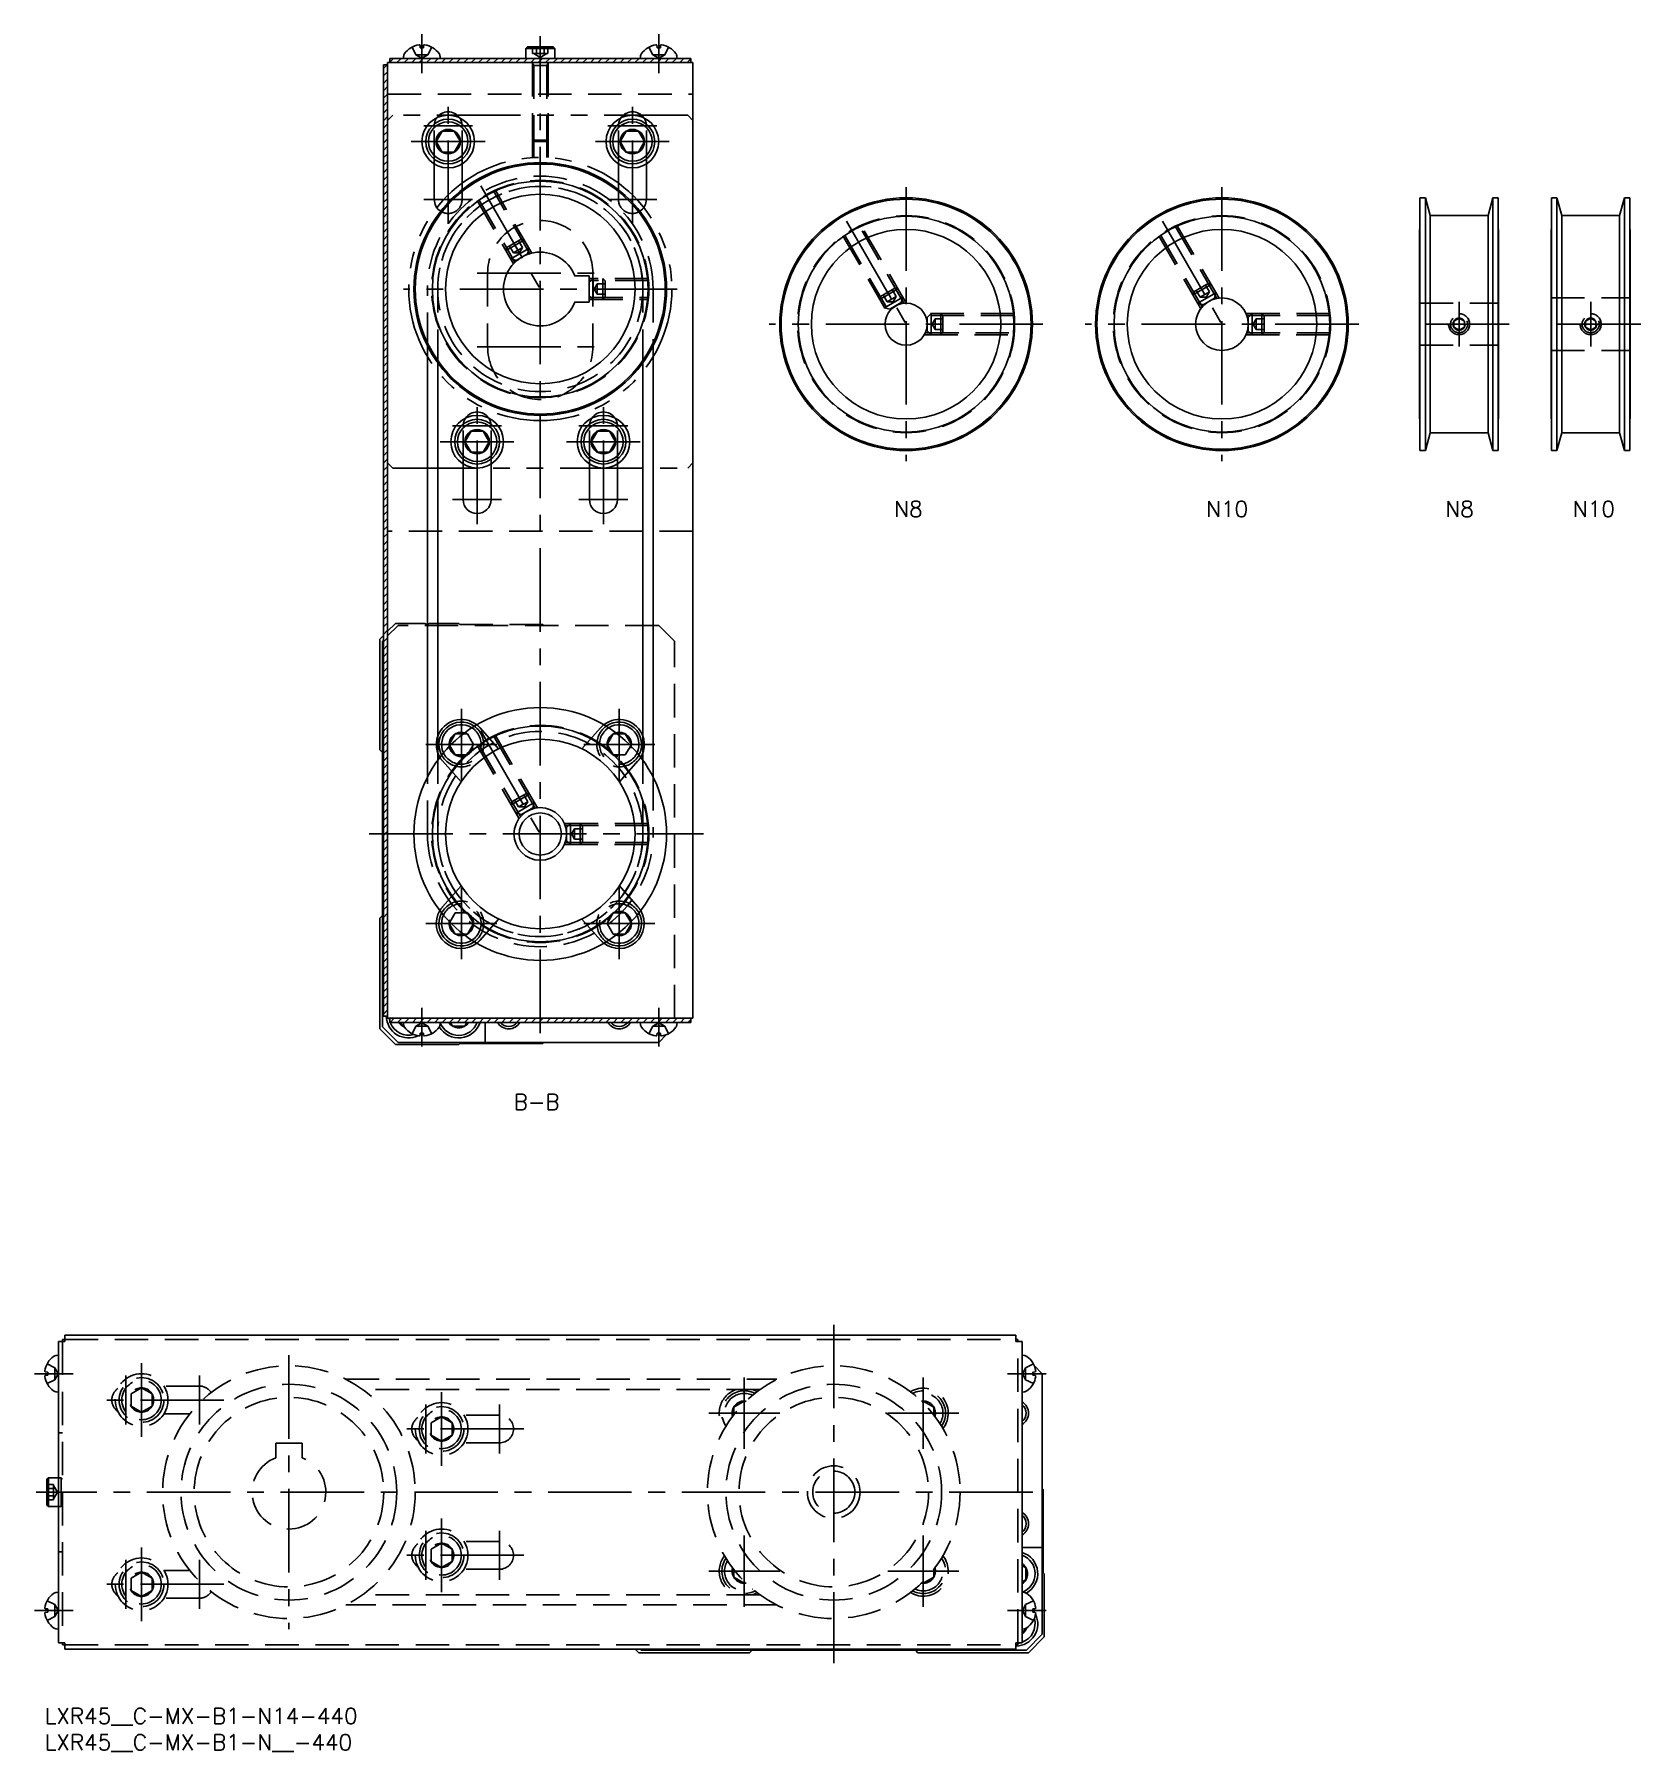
# Model space of a CAD drawing. Extents: x -2 to 836, y -8 to 354.
# Drawn here: x -2 to 303.2, y -8.3 to 317.9 of the extents above; entities that cross this region are included whole.
import ezdxf

# ---------------------------------------------------------------- set-up
doc = ezdxf.new("R2010")
doc.units = 0
doc.header["$LTSCALE"] = 0.5
for name, pattern in [('CENTER', [50.8, 31.75, -6.35, 6.35, -6.35]), ('DASHED', [19.05, 12.7, -6.35]), ('PHANTOM', [63.5, 31.75, -6.35, 6.35, -6.35, 6.35, -6.35])]:
    doc.linetypes.add(name, pattern=pattern)
for name, color, linetype in [('MSM_CENTER', 1, 'CENTER'), ('MSM_CONTINUOUS', 7, 'CONTINUOUS'), ('MSM_DASHED', 4, 'DASHED'), ('MSM_IMAGINARY', 6, 'PHANTOM'), ('MSM_NARROW', 5, 'CONTINUOUS'), ('MSM_PART_NUMBER', 7, 'CONTINUOUS')]:
    doc.layers.add(name, color=color, linetype=linetype)
doc.styles.get("Standard").update_dxf_attribs({"font": 'txt.shx', "height": 3, "bigfont": 'bigfont.shx'})

# ---------------------------------------------------------------- blocks, each defined once
blk = doc.blocks.new('*U2')
at = {"layer": 'MSM_PART_NUMBER'}
blk.add_text('N8', height=3, dxfattribs=at).set_placement((266.06, 226.23))
blk = doc.blocks.new('*U3')
at = {"layer": 'MSM_PART_NUMBER'}
blk.add_text('N10', height=3, dxfattribs=at).set_placement((290.29, 226.23))
blk = doc.blocks.new('*U4')
at = {"layer": 'MSM_PART_NUMBER'}
blk.add_text('N8', height=3, dxfattribs=at).set_placement((161.35, 226.23))
blk = doc.blocks.new('*U5')
at = {"layer": 'MSM_PART_NUMBER'}
blk.add_text('N10', height=3, dxfattribs=at).set_placement((220.62, 226.23))

msp = doc.modelspace()

# ---------------------------------------------------------------- linework, layer by layer
at = {"layer": 'MSM_CENTER'}
for p, q in [((71.62, 310.5), (71.62, 317.87)), ((94.12, 128.2), (94.12, 317.5)), ((116.62, 310.5), (116.62, 317.87)), ((76.62, 281.85), (76.62, 305.15)), ((111.62, 281.85), (111.62, 305.15)), ((81.27, 300.5), (71.97, 300.5)), ((106.97, 300.5), (116.27, 300.5)), ((69.62, 297.5), (83.62, 297.5)), ((104.62, 297.5), (118.62, 297.5)), ((82.8, 289.09), (95.12, 267.77)), ((163.62, 288.82), (163.62, 236.82)), ((223.62, 288.82), (223.62, 236.82)), ((81.27, 286.5), (71.97, 286.5)), ((106.97, 286.5), (116.27, 286.5)), ((152.3, 282.41), (164.62, 261.08)), ((212.3, 282.41), (224.62, 261.08)), ((82.12, 272.5), (106.12, 272.5)), ((120.12, 269.5), (68.12, 269.5)), ((268.67, 267.07), (268.67, 258.57)), ((293.67, 267.07), (293.67, 258.57)), ((189.62, 262.82), (137.62, 262.82)), ((249.62, 262.82), (197.62, 262.82)), ((278.17, 262.82), (259.17, 262.82)), ((303.17, 262.82), (284.17, 262.82)), ((82.12, 258.5), (106.12, 258.5)), ((82.12, 224.85), (82.12, 248.15)), ((106.12, 224.85), (106.12, 248.15)), ((77.47, 243.5), (86.77, 243.5)), ((101.47, 243.5), (110.77, 243.5)), ((75.12, 240.5), (89.12, 240.5)), ((99.12, 240.5), (113.12, 240.5)), ((77.47, 229.5), (86.77, 229.5)), ((101.47, 229.5), (110.77, 229.5)), ((79.12, 176.25), (79.12, 189.75)), ((109.12, 176.25), (109.12, 189.75)), ((85.87, 183), (72.37, 183)), ((82.8, 185.59), (95.12, 164.27)), ((115.87, 183), (102.37, 183)), ((61.62, 166), (125.12, 166)), ((79.12, 142.25), (79.12, 155.75)), ((109.12, 142.25), (109.12, 155.75)), ((85.87, 149), (72.37, 149)), ((115.87, 149), (102.37, 149)), ((71.62, 133), (71.62, 125.63)), ((116.62, 133), (116.62, 125.63)), ((149.87, 72.8), (149.87, 8.5)), ((18.37, 51.5), (18.37, 65.5)), ((46.37, 67), (46.37, 15)), ((5.37, 63.5), (-2, 63.5)), ((15.37, 53.85), (15.37, 63.15)), ((29.37, 53.85), (29.37, 63.15)), ((132.87, 62.75), (132.87, 49.25)), ((166.87, 62.75), (166.87, 49.25)), ((182.87, 63.5), (190.23, 63.5)), ((75.37, 46), (75.37, 60)), ((34.02, 58.5), (10.72, 58.5)), ((72.37, 48.35), (72.37, 57.65)), ((86.37, 48.35), (86.37, 57.65)), ((139.62, 56), (126.12, 56)), ((173.62, 56), (160.12, 56)), ((91.02, 53), (67.72, 53)), ((187.67, 41), (-1.63, 41)), ((75.37, 22), (75.37, 36)), ((72.37, 24.35), (72.37, 33.65)), ((86.37, 24.35), (86.37, 33.65)), ((132.87, 32.75), (132.87, 19.25)), ((166.87, 32.75), (166.87, 19.25)), ((18.37, 16.5), (18.37, 30.5)), ((15.37, 28.15), (15.37, 18.85)), ((29.37, 28.15), (29.37, 18.85)), ((91.02, 29), (67.72, 29)), ((34.02, 23.5), (10.72, 23.5)), ((139.62, 26), (126.12, 26)), ((173.62, 26), (160.12, 26)), ((5.37, 18.5), (-2, 18.5)), ((182.87, 18.5), (190.23, 18.5))]:
    msp.add_line(p, q, dxfattribs=at)
at = {"layer": 'MSM_CONTINUOUS'}
for p, q in [((122.72, 313.3), (65.52, 313.3)), ((65.52, 313.3), (65.52, 312.5)), ((68.15, 313.66), (68.12, 313.3)), ((71.29, 315.79), (71.31, 315.3)), ((71.93, 315.3), (71.31, 315.3)), ((71.95, 315.79), (71.93, 315.3)), ((75.08, 313.66), (75.12, 313.3)), ((91.37, 315.2), (91.67, 315.5)), ((91.37, 315.2), (91.37, 313.3)), ((96.87, 315.2), (91.37, 315.2)), ((96.57, 315.5), (91.67, 315.5)), ((96.57, 315.5), (96.87, 315.2)), ((96.87, 315.2), (96.87, 313.3)), ((113.15, 313.66), (113.12, 313.3)), ((116.29, 315.79), (116.31, 315.3)), ((116.93, 315.3), (116.31, 315.3)), ((116.95, 315.79), (116.93, 315.3)), ((120.08, 313.66), (120.12, 313.3)), ((122.72, 313.3), (122.72, 312.5)), ((64.32, 312.1), (64.32, 131.4)), ((64.32, 312.1), (65.12, 312.1)), ((65.12, 131), (65.12, 312.5)), ((123.12, 312.5), (65.12, 312.5)), ((123.12, 131), (123.12, 312.5)), ((75.46, 299.5), (74.31, 297.5)), ((74.31, 297.5), (75.46, 295.5)), ((77.77, 299.5), (75.46, 299.5)), ((78.93, 297.5), (77.77, 299.5)), ((77.77, 295.5), (78.93, 297.5)), ((110.46, 299.5), (109.31, 297.5)), ((109.31, 297.5), (110.46, 295.5)), ((112.77, 299.5), (110.46, 299.5)), ((113.93, 297.5), (112.77, 299.5)), ((112.77, 295.5), (113.93, 297.5)), ((75.46, 295.5), (77.77, 295.5)), ((110.46, 295.5), (112.77, 295.5)), ((73.97, 286.5), (73.97, 293.26)), ((79.27, 288.35), (79.27, 293.26)), ((108.97, 288.35), (108.97, 293.26)), ((114.27, 286.5), (114.27, 293.26)), ((261.23, 286.82), (261.23, 238.82)), ((262.26, 286.82), (261.23, 286.82)), ((262.26, 286.82), (262.26, 238.82)), ((263.17, 283.44), (262.26, 286.82)), ((275.07, 286.82), (274.17, 283.44)), ((275.07, 286.82), (275.07, 238.82)), ((276.11, 286.82), (275.07, 286.82)), ((276.11, 286.82), (276.11, 238.82)), ((286.23, 286.82), (286.23, 238.82)), ((287.26, 286.82), (286.23, 286.82)), ((287.26, 286.82), (287.26, 238.82)), ((288.17, 283.44), (287.26, 286.82)), ((300.07, 286.82), (299.17, 283.44)), ((300.07, 286.82), (300.07, 238.82)), ((301.11, 286.82), (300.07, 286.82)), ((301.11, 286.82), (301.11, 238.82)), ((261.17, 280.82), (261.17, 244.82)), ((261.23, 280.82), (261.17, 280.82)), ((263.17, 283.44), (263.17, 242.19)), ((274.17, 283.44), (263.17, 283.44)), ((274.17, 283.44), (274.17, 242.19)), ((276.17, 280.82), (276.11, 280.82)), ((276.17, 280.82), (276.17, 244.82)), ((286.17, 280.82), (286.17, 244.82)), ((286.23, 280.82), (286.17, 280.82)), ((288.17, 283.44), (288.17, 242.19)), ((299.17, 283.44), (288.17, 283.44)), ((299.17, 283.44), (299.17, 242.19)), ((301.17, 280.82), (301.11, 280.82)), ((301.17, 280.82), (301.17, 244.82)), ((100.65, 272), (103.42, 272)), ((103.42, 272), (103.42, 267)), ((103.42, 267), (100.65, 267)), ((72.69, 176.81), (72.69, 258.69)), ((115.54, 258.69), (115.54, 176.81)), ((74.63, 180.01), (74.63, 255.49)), ((113.6, 180.01), (113.6, 255.49)), ((261.17, 244.82), (261.23, 244.82)), ((276.11, 244.82), (276.17, 244.82)), ((286.17, 244.82), (286.23, 244.82)), ((301.11, 244.82), (301.17, 244.82)), ((80.96, 242.5), (79.81, 240.5)), ((83.27, 242.5), (80.96, 242.5)), ((84.43, 240.5), (83.27, 242.5)), ((104.96, 242.5), (103.81, 240.5)), ((107.27, 242.5), (104.96, 242.5)), ((108.43, 240.5), (107.27, 242.5)), ((262.26, 238.82), (263.17, 242.19)), ((263.17, 242.19), (274.17, 242.19)), ((274.17, 242.19), (275.07, 238.82)), ((287.26, 238.82), (288.17, 242.19)), ((288.17, 242.19), (299.17, 242.19)), ((299.17, 242.19), (300.07, 238.82)), ((79.81, 240.5), (80.96, 238.5)), ((80.96, 238.5), (83.27, 238.5)), ((83.27, 238.5), (84.43, 240.5)), ((103.81, 240.5), (104.96, 238.5)), ((104.96, 238.5), (107.27, 238.5)), ((107.27, 238.5), (108.43, 240.5)), ((261.23, 238.82), (262.26, 238.82)), ((275.07, 238.82), (276.11, 238.82)), ((286.23, 238.82), (287.26, 238.82)), ((300.07, 238.82), (301.11, 238.82)), ((79.47, 229.5), (79.47, 236.26)), ((84.77, 229.5), (84.77, 236.26)), ((103.47, 229.5), (103.47, 236.26)), ((108.77, 229.5), (108.77, 236.26)), ((63.62, 203), (64.32, 203.7)), ((63.62, 203), (63.62, 182)), ((64.32, 202.8), (64.12, 202.6)), ((64.12, 129.4), (64.12, 202.6)), ((64.12, 195.5), (64.32, 195.5)), ((77.96, 185), (76.81, 183)), ((76.81, 183), (76.94, 182.76)), ((79.45, 185), (77.96, 185)), ((110.27, 185), (108.78, 185)), ((111.43, 183), (110.27, 185)), ((111.29, 182.76), (111.43, 183)), ((63.62, 182), (64.12, 181.5)), ((63.62, 150), (64.12, 150.5)), ((63.62, 129), (63.62, 150)), ((76.94, 149.24), (76.81, 149)), ((76.81, 149), (77.96, 147)), ((77.96, 147), (79.45, 147)), ((108.78, 147), (110.27, 147)), ((110.27, 147), (111.43, 149)), ((111.43, 149), (111.29, 149.24)), ((64.12, 136.5), (64.32, 136.5)), ((65.12, 131.4), (64.32, 131.4)), ((65.12, 131), (123.12, 131)), ((65.52, 131), (65.52, 130.2)), ((122.72, 131), (122.72, 130.2)), ((63.62, 129), (66.62, 126)), ((64.12, 129.4), (67.12, 126.4)), ((65.52, 130.2), (122.72, 130.2)), ((67.56, 130.2), (67.96, 129.5)), ((67.96, 129.5), (68.23, 129.5)), ((68.15, 129.84), (68.12, 130.2)), ((71.29, 127.71), (71.31, 128.2)), ((71.93, 128.2), (71.31, 128.2)), ((71.95, 127.71), (71.93, 128.2)), ((75.08, 129.84), (75.12, 130.2)), ((77.06, 130.2), (77.46, 129.5)), ((77.46, 129.5), (79.77, 129.5)), ((79.77, 129.5), (80.17, 130.2)), ((83.62, 130.2), (83.62, 126.4)), ((113.15, 129.84), (113.12, 130.2)), ((116.29, 127.71), (116.31, 128.2)), ((116.93, 128.2), (116.31, 128.2)), ((118.1, 127.89), (116.62, 126.4)), ((116.95, 127.71), (116.93, 128.2)), ((120.08, 129.84), (120.12, 130.2)), ((78.62, 126), (66.62, 126)), ((116.62, 126.4), (67.12, 126.4)), ((78.82, 126.2), (78.62, 126)), ((94.62, 126.2), (78.82, 126.2)), ((94.62, 126.2), (94.82, 126.4)), ((2.57, 69.6), (2.57, 12.4)), ((2.57, 69.6), (3.77, 69.6)), ((3.37, 70), (3.37, 69.6)), ((3.77, 70), (3.37, 70)), ((3.77, 70.8), (184.47, 70.8)), ((3.77, 70.8), (3.77, 69.6)), ((184.47, 69.6), (184.47, 70.8)), ((184.87, 70), (184.47, 70)), ((184.47, 69.6), (185.67, 69.6)), ((184.87, 69.6), (184.87, 70)), ((185.67, 12.4), (185.67, 69.6)), ((2.2, 66.97), (2.57, 67)), ((186.03, 66.97), (185.67, 67)), ((0.07, 63.83), (0.56, 63.81)), ((0.07, 63.17), (0.56, 63.19)), ((0.56, 63.81), (0.56, 63.19)), ((188.16, 63.83), (187.67, 63.81)), ((187.67, 63.81), (187.67, 63.19)), ((188.16, 63.17), (187.67, 63.19)), ((187.98, 64.99), (189.47, 63.5)), ((189.47, 63.5), (189.47, 14)), ((2.2, 60.03), (2.57, 60)), ((186.03, 60.03), (185.67, 60)), ((0.37, 43.45), (0.67, 43.75)), ((0.37, 43.45), (0.37, 38.55)), ((0.67, 43.75), (0.67, 38.25)), ((0.67, 43.75), (2.57, 43.75)), ((189.67, 41.5), (189.47, 41.7)), ((189.67, 41.5), (189.67, 25.7)), ((0.67, 38.25), (0.37, 38.55)), ((0.67, 38.25), (2.57, 38.25)), ((185.67, 30.5), (189.47, 30.5)), ((186.37, 26.65), (185.67, 27.06)), ((186.37, 24.35), (186.37, 26.65)), ((185.67, 23.94), (186.37, 24.35)), ((189.67, 25.7), (189.87, 25.5)), ((189.87, 25.5), (189.87, 13.5)), ((2.2, 21.97), (2.57, 22)), ((186.03, 21.97), (185.67, 22)), ((0.07, 18.83), (0.56, 18.81)), ((0.07, 18.17), (0.56, 18.19)), ((0.56, 18.81), (0.56, 18.19)), ((188.16, 18.83), (187.67, 18.81)), ((187.67, 18.81), (187.67, 18.19)), ((188.16, 18.17), (187.67, 18.19)), ((2.2, 15.03), (2.57, 15)), ((186.03, 15.03), (185.67, 15)), ((185.67, 14.44), (186.37, 14.85)), ((186.37, 14.85), (186.37, 15.12)), ((186.47, 11), (189.47, 14)), ((186.87, 10.5), (189.87, 13.5)), ((2.57, 12.4), (3.77, 12.4)), ((3.37, 12.4), (3.37, 12)), ((3.77, 12), (3.37, 12)), ((3.77, 11.2), (3.77, 12.4)), ((3.77, 11.2), (184.47, 11.2)), ((112.87, 10.5), (112.17, 11.2)), ((112.87, 10.5), (133.87, 10.5)), ((113.07, 11.2), (113.27, 11)), ((186.47, 11), (113.27, 11)), ((120.37, 11), (120.37, 11.2)), ((133.87, 10.5), (134.37, 11)), ((165.87, 10.5), (165.37, 11)), ((186.87, 10.5), (165.87, 10.5)), ((179.37, 11), (179.37, 11.2)), ((184.47, 12.4), (185.67, 12.4)), ((184.47, 12.4), (184.47, 11.2)), ((184.87, 12), (184.47, 12)), ((184.87, 12), (184.87, 12.4))]:
    msp.add_line(p, q, dxfattribs=at)
for centre, radius in [((76.62, 297.5), 5), ((76.62, 297.5), 4.25), ((76.62, 297.5), 3.75), ((111.62, 297.5), 5), ((111.62, 297.5), 4.25), ((111.62, 297.5), 3.75), ((76.62, 297.5), 2.31), ((111.62, 297.5), 2.31), ((94.12, 269.5), 24), ((94.12, 269.5), 23.74), ((94.12, 269.5), 20.49), ((94.12, 269.5), 18), ((163.62, 262.82), 24), ((163.62, 262.82), 23.74), ((223.62, 262.82), 24), ((223.62, 262.82), 23.74), ((163.62, 262.82), 20.49), ((163.62, 262.82), 18), ((223.62, 262.82), 20.49), ((223.62, 262.82), 18), ((223.62, 262.82), 5), ((163.62, 262.82), 4), ((82.12, 240.5), 5), ((82.12, 240.5), 4.25), ((106.12, 240.5), 5), ((106.12, 240.5), 4.25), ((82.12, 240.5), 3.75), ((82.12, 240.5), 2.31), ((106.12, 240.5), 3.75), ((106.12, 240.5), 2.31), ((94.12, 166), 24), ((94.12, 166), 20.49), ((94.12, 166), 18), ((94.12, 166), 5), ((94.12, 166), 4)]:
    msp.add_circle(centre, radius, dxfattribs=at)
for centre, radius, start, end in [((69.24, 313.57), 1.1, 144.8906, 175), ((71.62, 311.9), 4, 97.4656, 144.8906), ((71.09, 315.56), 0.305, 49.0368, 87.9309), ((72.15, 315.56), 0.305, 92.0691, 130.9632), ((71.62, 311.9), 4, 35.1094, 82.5344), ((73.99, 313.57), 1.1, 5, 35.1094), ((114.24, 313.57), 1.1, 144.8906, 175), ((116.62, 311.9), 4, 97.4656, 144.8906), ((116.09, 315.56), 0.305, 49.0368, 87.9309), ((117.15, 315.56), 0.305, 92.0691, 130.9632), ((116.62, 311.9), 4, 35.1094, 82.5344), ((118.99, 313.57), 1.1, 5, 35.1094), ((76.62, 300.5), 2.65, 34.3761, 145.6239), ((111.62, 300.5), 2.65, 34.3761, 145.6239), ((76.62, 286.5), 2.65, 180, 237.5532), ((111.62, 286.5), 2.65, 302.4468, 0), ((94.12, 269.5), 7, 20.9248, 339.0752), ((82.12, 243.5), 2.65, 34.3761, 145.6239), ((106.12, 243.5), 2.65, 34.3761, 145.6239), ((82.12, 229.5), 2.65, 180, 0), ((106.12, 229.5), 2.65, 180, 0), ((79.12, 183), 4.75, 51.9744, 160.7711), ((79.12, 183), 4.25, 54.603, 208.2443), ((79.12, 183), 3.75, 57.7988, 205.0486), ((109.12, 183), 4.75, 19.2289, 128.0256), ((109.12, 183), 4.25, 331.7557, 125.397), ((109.12, 183), 3.75, 334.9514, 122.2012), ((79.12, 183), 2.31, 74.1855, 188.6618), ((109.12, 183), 2.31, 351.3382, 105.8145), ((79.12, 183), 4.75, 199.2289, 210.8729), ((109.12, 183), 4.75, 329.1271, 340.7711), ((79.12, 149), 4.75, 149.1271, 308.0256), ((79.12, 149), 4.25, 151.7557, 305.397), ((79.12, 149), 3.75, 154.9514, 302.2012), ((109.12, 149), 4.75, 231.9744, 30.8729), ((109.12, 149), 4.25, 234.603, 28.2443), ((109.12, 149), 3.75, 237.7988, 25.0486), ((79.12, 149), 2.31, 171.3382, 285.8145), ((109.12, 149), 2.31, 254.1855, 8.6618), ((69.12, 131.5), 4.25, 181.3483, 295.3281), ((69.12, 131.5), 3.75, 187.6623, 196.2602), ((69.12, 131.5), 3.75, 200.2836, 285.6082), ((69.12, 131.5), 2.31, 214.2577, 249.8959), ((69.24, 129.93), 1.1, 185, 215.1094), ((71.62, 131.6), 4, 215.1094, 262.5344), ((71.09, 127.94), 0.305, 272.0691, 310.9632), ((69.12, 131.5), 4.25, 300.7808, 308.967), ((72.15, 127.94), 0.305, 229.0368, 267.9309), ((71.62, 131.6), 4, 277.4656, 324.8906), ((73.99, 129.93), 1.1, 324.8906, 355), ((78.62, 131.5), 4.25, 210.0196, 342.1887), ((78.62, 131.5), 3.75, 200.8987, 339.7164), ((78.62, 131.5), 2.31, 214.2577, 325.7423), ((88.12, 131.5), 2.07, 218.9713, 321.0287), ((109.12, 131.5), 2.07, 218.9713, 321.0287), ((114.24, 129.93), 1.1, 185, 215.1094), ((116.62, 131.6), 4, 215.1094, 262.5344), ((116.09, 127.94), 0.305, 272.0691, 310.9632), ((117.15, 127.94), 0.305, 229.0368, 267.9309), ((116.62, 131.6), 4, 277.4656, 324.8906), ((118.99, 129.93), 1.1, 324.8906, 355), ((3.97, 63.5), 4, 125.1094, 172.5344), ((2.3, 65.87), 1.1, 95, 125.1094), ((185.93, 65.87), 1.1, 54.8906, 85), ((184.27, 63.5), 4, 7.4656, 54.8906), ((0.3, 64.03), 0.305, 182.0691, 220.9632), ((0.3, 62.97), 0.305, 139.0368, 177.9309), ((3.97, 63.5), 4, 187.4656, 234.8906), ((184.27, 63.5), 4, 305.1094, 352.5344), ((187.93, 64.03), 0.305, 319.0368, 357.9309), ((187.93, 62.97), 0.305, 2.0691, 40.9632), ((2.3, 61.13), 1.1, 234.8906, 265), ((185.93, 61.13), 1.1, 275, 305.1094), ((184.37, 56), 2.07, 308.9713, 51.0287), ((184.37, 35), 2.07, 308.9713, 51.0287), ((184.37, 25.5), 4.25, 300.0196, 72.1887), ((184.37, 25.5), 3.75, 290.8987, 69.7164), ((184.37, 25.5), 2.31, 304.2577, 55.7423), ((3.97, 18.5), 4, 125.1094, 172.5344), ((2.3, 20.87), 1.1, 95, 125.1094), ((185.93, 20.87), 1.1, 54.8906, 85), ((184.27, 18.5), 4, 7.4656, 54.8906), ((0.3, 19.03), 0.305, 182.0691, 220.9632), ((0.3, 17.97), 0.305, 139.0368, 177.9309), ((3.97, 18.5), 4, 187.4656, 234.8906), ((184.37, 16), 4.25, 271.3483, 25.3281), ((184.37, 16), 3.75, 290.2836, 15.6082), ((184.27, 18.5), 4, 305.1094, 352.5344), ((184.37, 16), 4.25, 30.7808, 38.967), ((187.93, 19.03), 0.305, 319.0368, 357.9309), ((187.93, 17.97), 0.305, 2.0691, 40.9632), ((2.3, 16.13), 1.1, 234.8906, 265), ((184.37, 16), 2.31, 304.2577, 339.8959), ((185.93, 16.13), 1.1, 275, 305.1094), ((184.37, 16), 3.75, 277.6623, 286.2602)]:
    msp.add_arc(centre, radius, start, end, dxfattribs=at)
at = {"layer": 'MSM_DASHED'}
for p, q in [((69.75, 315.44), (70.47, 313.97)), ((71.62, 313.36), (70.47, 313.97)), ((72.76, 313.97), (70.47, 313.97)), ((71.62, 313.36), (72.76, 313.97)), ((73.49, 315.44), (72.76, 313.97)), ((92.67, 315.5), (92.67, 314.2)), ((95.56, 314.2), (92.67, 314.2)), ((94.12, 313.48), (92.87, 314.2)), ((93.39, 315.5), (93.39, 314.2)), ((95.37, 314.2), (94.12, 313.48)), ((94.84, 315.5), (94.84, 314.2)), ((95.56, 315.5), (95.56, 314.2)), ((114.75, 315.44), (115.47, 313.97)), ((116.62, 313.36), (115.47, 313.97)), ((117.76, 313.97), (115.47, 313.97)), ((116.62, 313.36), (117.76, 313.97)), ((118.49, 315.44), (117.76, 313.97)), ((92.6, 312.45), (92.89, 311.96)), ((92.62, 312.4), (92.62, 297.77)), ((95.62, 311.96), (92.62, 311.96)), ((92.89, 311.96), (92.89, 297.5)), ((95.63, 312.45), (95.35, 311.96)), ((95.35, 311.96), (95.35, 297.5)), ((95.62, 312.4), (95.62, 297.77)), ((65.12, 306.5), (123.12, 306.5)), ((73.97, 293.26), (73.97, 300.5)), ((79.27, 293.26), (79.27, 300.5)), ((108.97, 293.26), (108.97, 300.5)), ((114.27, 293.26), (114.27, 300.5)), ((92.89, 297.5), (92.62, 297.77)), ((92.62, 297.77), (95.62, 297.77)), ((95.35, 297.5), (92.89, 297.5)), ((95.62, 297.77), (95.35, 297.5)), ((79.27, 286.5), (79.27, 288.35)), ((92.11, 276.21), (85.24, 288.12)), ((92.49, 276.31), (85.58, 288.28)), ((108.97, 286.5), (108.97, 288.35)), ((82.12, 286.28), (89.03, 274.31)), ((82.43, 286.5), (89.31, 274.59)), ((163.19, 266.79), (154.74, 281.43)), ((163.62, 266.82), (155.08, 281.59)), ((222.65, 267.72), (214.74, 281.43)), ((223.06, 267.78), (215.08, 281.59)), ((91.06, 278.79), (87.6, 276.79)), ((87.76, 277.38), (87.6, 276.79)), ((90.48, 278.95), (87.76, 277.38)), ((89, 276.36), (88.25, 277.66)), ((89, 276.36), (90.73, 277.36)), ((89.87, 276.86), (89.12, 278.16)), ((90.73, 277.36), (89.98, 278.66)), ((90.15, 276.36), (90.73, 277.36)), ((91.06, 278.79), (90.48, 278.95)), ((151.62, 279.59), (160.15, 264.82)), ((151.93, 279.81), (160.38, 265.17)), ((211.62, 279.59), (219.59, 265.78)), ((211.93, 279.81), (219.85, 266.1)), ((91.97, 277.21), (88.51, 275.21)), ((88.51, 275.21), (89.53, 274.94)), ((89, 276.36), (90.15, 276.36)), ((91.7, 276.19), (89.53, 274.94)), ((91.7, 276.19), (91.97, 277.21)), ((84.12, 272.5), (84.12, 258.5)), ((104.17, 271.5), (103.42, 270.75)), ((114.64, 271.5), (103.42, 271.5)), ((114.68, 271.12), (103.42, 271.12)), ((104.12, 272.5), (104.12, 258.5)), ((104.17, 267.5), (104.17, 271.5)), ((106.42, 271.07), (105.99, 271.5)), ((105.99, 267.5), (105.99, 271.5)), ((106.42, 267.93), (106.42, 271.07)), ((72.69, 258.69), (72.69, 269.5)), ((74.63, 255.49), (74.63, 269.5)), ((103.42, 268.25), (104.17, 267.5)), ((103.42, 267.88), (114.68, 267.88)), ((103.42, 267.5), (114.64, 267.5)), ((104.92, 270.5), (104.34, 269.5)), ((104.34, 269.5), (104.92, 268.5)), ((104.92, 270.5), (106.42, 270.5)), ((104.92, 270.5), (104.92, 268.5)), ((104.92, 269.5), (106.42, 269.5)), ((104.92, 268.5), (106.42, 268.5)), ((105.99, 267.5), (106.42, 267.93)), ((113.6, 255.49), (113.6, 269.5)), ((115.54, 269.5), (115.54, 258.69)), ((162.06, 269.51), (158.6, 267.51)), ((158.76, 268.09), (158.6, 267.51)), ((161.48, 269.66), (158.76, 268.09)), ((160, 267.08), (159.25, 268.38)), ((162.97, 267.93), (159.51, 265.93)), ((160, 267.08), (161.73, 268.08)), ((160.87, 267.58), (160.12, 268.88)), ((161.73, 268.08), (160.98, 269.38)), ((161.15, 267.08), (161.73, 268.08)), ((162.06, 269.51), (161.48, 269.66)), ((162.7, 266.91), (162.97, 267.93)), ((221.56, 270.37), (218.1, 268.37)), ((218.26, 268.96), (218.1, 268.37)), ((220.98, 270.53), (218.26, 268.96)), ((219.5, 267.95), (218.75, 269.24)), ((222.47, 268.8), (219.01, 266.8)), ((219.5, 267.95), (221.23, 268.95)), ((219.5, 267.95), (220.65, 267.95)), ((220.37, 268.45), (219.62, 269.74)), ((222.2, 267.77), (220.03, 266.52)), ((221.23, 268.95), (220.48, 270.24)), ((220.65, 267.95), (221.23, 268.95)), ((221.56, 270.37), (220.98, 270.53)), ((222.2, 267.77), (222.47, 268.8)), ((286.17, 267.82), (301.17, 267.82)), ((159.51, 265.93), (160.53, 265.66)), ((160, 267.08), (161.15, 267.08)), ((162.7, 266.91), (160.53, 265.66)), ((184.14, 264.82), (167.08, 264.82)), ((184.18, 264.44), (167.27, 264.44)), ((168.37, 264.82), (167.62, 264.07)), ((168.37, 260.82), (168.37, 264.82)), ((170.62, 264.39), (170.19, 264.82)), ((170.19, 260.82), (170.19, 264.82)), ((170.62, 261.25), (170.62, 264.39)), ((219.01, 266.8), (220.03, 266.52)), ((244.14, 264.82), (228.2, 264.82)), ((244.18, 264.44), (228.35, 264.44)), ((229.37, 264.82), (228.62, 264.07)), ((229.37, 260.82), (229.37, 264.82)), ((231.62, 264.39), (231.19, 264.82)), ((231.19, 260.82), (231.19, 264.82)), ((231.62, 261.25), (231.62, 264.39)), ((261.17, 266.82), (276.17, 266.82)), ((167.27, 261.2), (184.18, 261.2)), ((167.62, 264.07), (167.62, 261.57)), ((167.62, 261.57), (168.37, 260.82)), ((169.12, 263.82), (168.54, 262.82)), ((168.54, 262.82), (169.12, 261.82)), ((169.12, 263.82), (170.62, 263.82)), ((169.12, 263.82), (169.12, 261.82)), ((169.12, 262.82), (170.62, 262.82)), ((169.12, 261.82), (170.62, 261.82)), ((170.19, 260.82), (170.62, 261.25)), ((228.35, 261.2), (244.18, 261.2)), ((228.62, 264.07), (228.62, 261.57)), ((228.62, 261.57), (229.37, 260.82)), ((230.12, 263.82), (229.54, 262.82)), ((229.54, 262.82), (230.12, 261.82)), ((230.12, 263.82), (231.62, 263.82)), ((230.12, 263.82), (230.12, 261.82)), ((230.12, 262.82), (231.62, 262.82)), ((230.12, 261.82), (231.62, 261.82)), ((231.19, 260.82), (231.62, 261.25)), ((268.67, 263.97), (267.67, 263.39)), ((267.67, 263.39), (267.67, 262.24)), ((267.67, 262.24), (268.67, 261.66)), ((269.67, 263.39), (268.67, 263.97)), ((268.67, 261.66), (269.67, 262.24)), ((269.67, 262.24), (269.67, 263.39)), ((293.67, 263.97), (292.67, 263.39)), ((292.67, 263.39), (292.67, 262.24)), ((292.67, 262.24), (293.67, 261.66)), ((294.67, 263.39), (293.67, 263.97)), ((293.67, 261.66), (294.67, 262.24)), ((294.67, 262.24), (294.67, 263.39)), ((167.08, 260.82), (184.14, 260.82)), ((228.2, 260.82), (244.14, 260.82)), ((261.17, 258.82), (276.17, 258.82)), ((286.17, 257.82), (301.17, 257.82)), ((79.47, 236.26), (79.47, 243.5)), ((84.77, 236.26), (84.77, 243.5)), ((103.47, 236.26), (103.47, 243.5)), ((108.77, 236.26), (108.77, 243.5)), ((123.12, 223.5), (65.12, 223.5)), ((65.12, 204.5), (66.62, 206)), ((67.12, 205.6), (65.12, 203.6)), ((72.22, 206), (66.62, 206)), ((116.62, 205.6), (67.12, 205.6)), ((78.62, 206), (73.02, 206)), ((78.82, 205.8), (78.62, 206)), ((94.62, 205.8), (78.82, 205.8)), ((94.62, 205.8), (94.82, 205.6)), ((116.62, 205.6), (119.62, 202.6)), ((119.62, 131), (119.62, 202.6)), ((82.68, 186.14), (86.19, 182.16)), ((102.04, 182.16), (105.55, 186.14)), ((76.94, 182.76), (77.96, 181)), ((80.27, 185), (79.45, 185)), ((81.43, 183), (80.27, 185)), ((80.27, 181), (81.43, 183)), ((82.12, 182.78), (90.09, 168.97)), ((82.43, 183), (90.35, 169.29)), ((93.15, 170.91), (85.24, 184.62)), ((93.56, 170.97), (85.58, 184.78)), ((107.96, 185), (106.81, 183)), ((106.81, 183), (107.96, 181)), ((108.78, 185), (107.96, 185)), ((110.27, 181), (111.29, 182.76)), ((74.63, 166), (74.63, 180.01)), ((75.55, 179.86), (79.07, 175.88)), ((77.96, 181), (80.27, 181)), ((107.96, 181), (110.27, 181)), ((109.16, 175.88), (112.68, 179.86)), ((113.6, 166), (113.6, 180.01)), ((72.69, 166), (72.69, 176.81)), ((115.54, 176.81), (115.54, 166)), ((92.06, 173.56), (88.6, 171.56)), ((91.48, 173.71), (88.76, 172.14)), ((90.87, 171.63), (90.12, 172.93)), ((91.73, 172.13), (90.98, 173.43)), ((92.06, 173.56), (91.48, 173.71)), ((88.76, 172.14), (88.6, 171.56)), ((90, 171.13), (89.25, 172.43)), ((92.97, 171.98), (89.51, 169.98)), ((89.51, 169.98), (90.53, 169.71)), ((90, 171.13), (91.73, 172.13)), ((90, 171.13), (91.15, 171.13)), ((92.7, 170.96), (90.53, 169.71)), ((91.15, 171.13), (91.73, 172.13)), ((92.7, 170.96), (92.97, 171.98)), ((114.64, 168), (98.7, 168)), ((114.68, 167.62), (98.85, 167.62)), ((99.87, 168), (99.12, 167.25)), ((99.12, 167.25), (99.12, 164.75)), ((99.87, 164), (99.87, 168)), ((100.62, 167), (100.04, 166)), ((100.62, 167), (102.12, 167)), ((100.62, 167), (100.62, 165)), ((102.12, 167.57), (101.69, 168)), ((101.69, 164), (101.69, 168)), ((102.12, 164.43), (102.12, 167.57)), ((98.7, 164), (114.64, 164)), ((98.85, 164.38), (114.68, 164.38)), ((99.12, 164.75), (99.87, 164)), ((100.04, 166), (100.62, 165)), ((100.62, 166), (102.12, 166)), ((100.62, 165), (102.12, 165)), ((101.69, 164), (102.12, 164.43)), ((75.55, 152.14), (79.07, 156.12)), ((109.16, 156.12), (112.68, 152.14)), ((77.96, 151), (76.94, 149.24)), ((80.27, 151), (77.96, 151)), ((81.43, 149), (80.27, 151)), ((107.96, 151), (106.81, 149)), ((110.27, 151), (107.96, 151)), ((111.29, 149.24), (110.27, 151)), ((79.45, 147), (80.27, 147)), ((80.27, 147), (81.43, 149)), ((82.68, 145.86), (86.19, 149.84)), ((102.04, 149.84), (105.55, 145.86)), ((106.81, 149), (107.96, 147)), ((107.96, 147), (108.78, 147)), ((69.75, 128.06), (70.47, 129.53)), ((71.62, 130.14), (70.47, 129.53)), ((72.76, 129.53), (70.47, 129.53)), ((71.62, 130.14), (72.76, 129.53)), ((73.49, 128.06), (72.76, 129.53)), ((114.75, 128.06), (115.47, 129.53)), ((116.62, 130.14), (115.47, 129.53)), ((117.76, 129.53), (115.47, 129.53)), ((116.62, 130.14), (117.76, 129.53)), ((118.49, 128.06), (117.76, 129.53)), ((3.37, 69.6), (3.37, 12.4)), ((3.77, 70), (184.47, 70)), ((184.87, 12.4), (184.87, 69.6)), ((0.43, 65.37), (1.9, 64.64)), ((187.8, 65.37), (186.33, 64.64)), ((0.43, 61.63), (1.9, 62.36)), ((2.51, 63.5), (1.9, 64.64)), ((1.9, 64.64), (1.9, 62.36)), ((2.51, 63.5), (1.9, 62.36)), ((57.18, 62.43), (139.06, 62.43)), ((185.72, 63.5), (186.33, 64.64)), ((185.72, 63.5), (186.33, 62.36)), ((186.33, 64.64), (186.33, 62.36)), ((187.8, 61.63), (186.33, 62.36)), ((18.37, 60.81), (16.37, 59.65)), ((16.37, 59.65), (16.37, 57.35)), ((20.37, 59.65), (18.37, 60.81)), ((20.37, 57.35), (20.37, 59.65)), ((29.37, 61.15), (22.61, 61.15)), ((135.86, 60.49), (60.37, 60.49)), ((16.37, 57.35), (18.37, 56.19)), ((18.37, 56.19), (20.37, 57.35)), ((27.51, 55.85), (22.61, 55.85)), ((86.37, 55.65), (79.61, 55.65)), ((132.87, 58.31), (130.87, 57.15)), ((130.87, 57.15), (130.87, 55.66)), ((133.1, 58.17), (132.87, 58.31)), ((166.87, 58.31), (166.63, 58.17)), ((168.87, 57.15), (166.87, 58.31)), ((168.87, 55.66), (168.87, 57.15)), ((2.57, 52.25), (3.37, 52.25)), ((75.37, 55.31), (73.37, 54.15)), ((73.37, 54.15), (73.37, 51.85)), ((77.37, 54.15), (75.37, 55.31)), ((77.37, 51.85), (77.37, 54.15)), ((43.87, 50.3), (48.87, 50.3)), ((43.87, 47.54), (43.87, 50.3)), ((48.87, 50.3), (48.87, 47.54)), ((73.37, 51.85), (75.37, 50.69)), ((75.37, 50.69), (77.37, 51.85)), ((86.37, 50.35), (79.61, 50.35)), ((0.37, 42.44), (1.67, 42.44)), ((1.67, 42.44), (1.67, 39.56)), ((2.57, 43.75), (3.07, 43.75)), ((3.07, 38.25), (3.07, 43.75)), ((3.37, 43.45), (3.07, 43.75)), ((0.37, 41.72), (1.67, 41.72)), ((0.37, 40.28), (1.67, 40.28)), ((0.37, 39.56), (1.67, 39.56)), ((1.67, 42.25), (2.39, 41)), ((2.39, 41), (1.67, 39.75)), ((2.57, 38.25), (3.07, 38.25)), ((3.37, 38.55), (3.07, 38.25)), ((3.37, 29.65), (2.57, 29.65)), ((75.37, 31.31), (73.37, 30.15)), ((73.37, 30.15), (73.37, 27.85)), ((77.37, 30.15), (75.37, 31.31)), ((77.37, 27.85), (77.37, 30.15)), ((86.37, 31.65), (79.61, 31.65)), ((27.51, 26.15), (22.61, 26.15)), ((73.37, 27.85), (75.37, 26.69)), ((75.37, 26.69), (77.37, 27.85)), ((86.37, 26.35), (79.61, 26.35)), ((130.87, 26.34), (130.87, 24.85)), ((168.87, 24.85), (168.87, 26.34)), ((18.37, 25.81), (16.37, 24.65)), ((16.37, 24.65), (16.37, 22.35)), ((20.37, 24.65), (18.37, 25.81)), ((20.37, 22.35), (20.37, 24.65)), ((130.87, 24.85), (132.87, 23.69)), ((132.87, 23.69), (133.1, 23.83)), ((166.63, 23.83), (166.87, 23.69)), ((166.87, 23.69), (168.87, 24.85)), ((0.43, 20.37), (1.9, 19.64)), ((2.51, 18.5), (1.9, 19.64)), ((1.9, 19.64), (1.9, 17.36)), ((16.37, 22.35), (18.37, 21.19)), ((18.37, 21.19), (20.37, 22.35)), ((29.37, 20.85), (22.61, 20.85)), ((139.06, 19.57), (57.18, 19.57)), ((135.86, 21.51), (60.37, 21.51)), ((185.72, 18.5), (186.33, 19.64)), ((187.8, 20.37), (186.33, 19.64)), ((186.33, 19.64), (186.33, 17.36)), ((0.43, 16.63), (1.9, 17.36)), ((2.51, 18.5), (1.9, 17.36)), ((185.72, 18.5), (186.33, 17.36)), ((187.8, 16.63), (186.33, 17.36)), ((3.77, 12), (184.47, 12))]:
    msp.add_line(p, q, dxfattribs=at)
for centre, radius in [((94.12, 269.5), 20.62), ((94.12, 269.5), 19.48), ((163.62, 262.82), 20.62), ((223.62, 262.82), 20.62), ((268.67, 262.82), 2), ((268.67, 262.82), 1.62), ((293.67, 262.82), 2), ((293.67, 262.82), 1.62), ((268.67, 262.82), 1.15), ((293.67, 262.82), 1.15), ((94.12, 166), 20.62), ((94.12, 166), 19.48), ((18.37, 58.5), 5), ((18.37, 58.5), 4.25), ((18.37, 58.5), 3.75), ((46.37, 41), 24), ((149.87, 41), 24), ((18.37, 58.5), 2.31), ((46.37, 41), 20.49), ((46.37, 41), 18), ((149.87, 41), 20.49), ((149.87, 41), 18), ((75.37, 53), 5), ((75.37, 53), 4.25), ((75.37, 53), 3.75), ((75.37, 53), 2.31), ((149.87, 41), 5), ((149.87, 41), 4), ((75.37, 29), 5), ((75.37, 29), 4.25), ((75.37, 29), 3.75), ((75.37, 29), 2.31), ((18.37, 23.5), 5), ((18.37, 23.5), 4.25), ((18.37, 23.5), 3.75), ((18.37, 23.5), 2.31)]:
    msp.add_circle(centre, radius, dxfattribs=at)
for centre, radius, start, end in [((92.52, 312.4), 0.1, 0, 90), ((95.72, 312.4), 0.1, 90, 180), ((76.62, 300.5), 2.65, 145.6239, 180), ((76.62, 300.5), 2.65, 0, 34.3761), ((111.62, 300.5), 2.65, 145.6239, 180), ((111.62, 300.5), 2.65, 0, 34.3761), ((94.12, 269.5), 21.43, 0, 180), ((94.12, 269.5), 19.49, 0, 180), ((76.62, 286.5), 2.65, 237.5532, 0), ((111.62, 286.5), 2.65, 180, 302.4468), ((94.12, 272.5), 10, 0, 180), ((94.12, 258.5), 10, 180, 0), ((82.12, 243.5), 2.65, 145.6239, 180), ((82.12, 243.5), 2.65, 0, 34.3761), ((106.12, 243.5), 2.65, 145.6239, 180), ((106.12, 243.5), 2.65, 0, 34.3761), ((72.62, 206.3), 0.5, 216.8699, 323.1301), ((79.12, 183), 4.25, 208.2443, 54.603), ((79.12, 183), 3.75, 205.0486, 57.7988), ((79.12, 183), 4.75, 41.4237, 51.9744), ((109.12, 183), 4.25, 125.397, 331.7557), ((109.12, 183), 3.75, 122.2012, 334.9514), ((109.12, 183), 4.75, 128.0256, 138.5763), ((79.12, 183), 4.75, 160.7711, 199.2289), ((79.12, 183), 2.31, 188.6618, 74.1855), ((109.12, 183), 2.31, 105.8145, 351.3382), ((109.12, 183), 4.75, 340.7711, 19.2289), ((79.12, 183), 4.75, 210.8729, 221.4237), ((109.12, 183), 4.75, 318.5763, 329.1271), ((94.12, 166), 21.43, 180, 0), ((94.12, 166), 19.49, 180, 0), ((79.12, 149), 4.75, 138.5763, 149.1271), ((79.12, 149), 4.25, 305.397, 151.7557), ((79.12, 149), 3.75, 302.2012, 154.9514), ((79.12, 149), 2.31, 285.8145, 171.3382), ((109.12, 149), 4.25, 28.2443, 234.603), ((109.12, 149), 3.75, 25.0486, 237.7988), ((109.12, 149), 2.31, 8.6618, 254.1855), ((109.12, 149), 4.75, 30.8729, 41.4237), ((79.12, 149), 4.75, 308.0256, 318.5763), ((109.12, 149), 4.75, 221.4237, 231.9744), ((15.37, 58.5), 2.65, 124.3761, 235.6239), ((29.37, 58.5), 2.65, 32.4468, 90), ((132.87, 56), 4.75, 109.2289, 218.0256), ((132.87, 56), 4.25, 61.7557, 215.397), ((132.87, 56), 3.75, 64.9514, 212.2012), ((132.87, 56), 4.75, 59.1271, 70.7711), ((166.87, 56), 4.75, 321.9744, 120.8729), ((166.87, 56), 4.25, 324.603, 118.2443), ((166.87, 56), 3.75, 327.7988, 115.0486), ((86.37, 53), 2.65, 270, 90), ((132.87, 56), 2.31, 81.3382, 195.8145), ((166.87, 56), 2.31, 344.1855, 98.6618), ((72.37, 53), 2.65, 124.3761, 235.6239), ((46.37, 41), 7, 110.9248, 69.0752), ((72.37, 29), 2.65, 124.3761, 235.6239), ((86.37, 29), 2.65, 270, 90), ((132.87, 26), 4.75, 141.9744, 250.7711), ((132.87, 26), 4.25, 144.603, 298.2443), ((132.87, 26), 3.75, 147.7988, 295.0486), ((132.87, 26), 2.31, 164.1855, 278.6618), ((166.87, 26), 4.75, 239.1271, 38.0256), ((166.87, 26), 4.25, 241.7557, 35.397), ((166.87, 26), 3.75, 244.9514, 32.2012), ((166.87, 26), 2.31, 261.3382, 15.8145), ((15.37, 23.5), 2.65, 124.3761, 235.6239), ((29.37, 23.5), 2.65, 270, 327.5532), ((132.87, 26), 4.75, 289.2289, 300.8729)]:
    msp.add_arc(centre, radius, start, end, dxfattribs=at)
at = {"layer": 'MSM_IMAGINARY'}
for p, q in [((65.12, 301.5), (66.12, 302.5)), ((65.12, 301.5), (65.12, 236.5)), ((122.12, 302.5), (66.12, 302.5)), ((92.62, 302.5), (92.62, 294.45)), ((92.89, 302.5), (92.89, 294.47)), ((95.35, 302.5), (95.35, 294.47)), ((95.62, 302.5), (95.62, 294.45)), ((122.12, 302.5), (123.12, 301.5)), ((123.12, 301.5), (123.12, 236.5)), ((261.17, 269.82), (261.17, 255.82)), ((286.17, 269.82), (286.17, 255.82)), ((65.12, 236.5), (66.12, 235.5)), ((66.12, 235.5), (122.12, 235.5)), ((122.12, 235.5), (123.12, 236.5))]:
    msp.add_line(p, q, dxfattribs=at)
msp.add_circle((94.12, 269.5), 25, dxfattribs=at)
at = {"layer": 'MSM_NARROW'}
for p, q in [((65.52, 312.57), (66.24, 313.3)), ((66.86, 312.5), (67.66, 313.3)), ((68.27, 312.5), (69.07, 313.3)), ((69.69, 312.5), (70.49, 313.3)), ((71.1, 312.5), (71.9, 313.3)), ((72.51, 312.5), (73.31, 313.3)), ((73.93, 312.5), (74.73, 313.3)), ((75.34, 312.5), (76.14, 313.3)), ((76.76, 312.5), (77.56, 313.3)), ((78.17, 312.5), (78.97, 313.3)), ((79.59, 312.5), (80.39, 313.3)), ((81, 312.5), (81.8, 313.3)), ((82.41, 312.5), (83.21, 313.3)), ((83.83, 312.5), (84.63, 313.3)), ((85.24, 312.5), (86.04, 313.3)), ((86.66, 312.5), (87.46, 313.3)), ((88.07, 312.5), (88.87, 313.3)), ((89.49, 312.5), (90.29, 313.3)), ((90.9, 312.5), (91.7, 313.3)), ((92.31, 312.5), (93.11, 313.3)), ((93.73, 312.5), (94.53, 313.3)), ((95.14, 312.5), (95.94, 313.3)), ((96.56, 312.5), (97.36, 313.3)), ((97.97, 312.5), (98.77, 313.3)), ((99.39, 312.5), (100.19, 313.3)), ((100.8, 312.5), (101.6, 313.3)), ((102.21, 312.5), (103.01, 313.3)), ((103.63, 312.5), (104.43, 313.3)), ((105.04, 312.5), (105.84, 313.3)), ((106.46, 312.5), (107.26, 313.3)), ((107.87, 312.5), (108.67, 313.3)), ((109.28, 312.5), (110.08, 313.3)), ((110.7, 312.5), (111.5, 313.3)), ((112.11, 312.5), (112.91, 313.3)), ((113.53, 312.5), (114.33, 313.3)), ((114.94, 312.5), (115.74, 313.3)), ((116.36, 312.5), (117.16, 313.3)), ((117.77, 312.5), (118.57, 313.3)), ((119.18, 312.5), (119.98, 313.3)), ((120.6, 312.5), (121.4, 313.3)), ((122.01, 312.5), (122.72, 313.2)), ((64.32, 311.37), (65.04, 312.1)), ((64.32, 309.96), (65.12, 310.76)), ((64.32, 308.54), (65.12, 309.34)), ((64.32, 307.13), (65.12, 307.93)), ((64.32, 305.72), (65.12, 306.52)), ((64.32, 304.3), (65.12, 305.1)), ((64.32, 302.89), (65.12, 303.69)), ((64.32, 301.47), (65.12, 302.27)), ((64.32, 300.06), (65.12, 300.86)), ((64.32, 298.64), (65.12, 299.44)), ((64.32, 297.23), (65.12, 298.03)), ((64.32, 295.82), (65.12, 296.62)), ((64.32, 294.4), (65.12, 295.2)), ((64.32, 292.99), (65.12, 293.79)), ((64.32, 291.57), (65.12, 292.37)), ((64.32, 290.16), (65.12, 290.96)), ((64.32, 288.74), (65.12, 289.54)), ((64.32, 287.33), (65.12, 288.13)), ((64.32, 285.92), (65.12, 286.72)), ((64.32, 284.5), (65.12, 285.3)), ((64.32, 283.09), (65.12, 283.89)), ((64.32, 281.67), (65.12, 282.47)), ((64.32, 280.26), (65.12, 281.06)), ((64.32, 278.85), (65.12, 279.65)), ((64.32, 277.43), (65.12, 278.23)), ((64.32, 276.02), (65.12, 276.82)), ((64.32, 274.6), (65.12, 275.4)), ((64.32, 273.19), (65.12, 273.99)), ((64.32, 271.77), (65.12, 272.57)), ((64.32, 270.36), (65.12, 271.16)), ((64.32, 268.95), (65.12, 269.75)), ((64.32, 267.53), (65.12, 268.33)), ((64.32, 266.12), (65.12, 266.92)), ((64.32, 264.7), (65.12, 265.5)), ((64.32, 263.29), (65.12, 264.09)), ((64.32, 261.87), (65.12, 262.67)), ((64.32, 260.46), (65.12, 261.26)), ((64.32, 259.05), (65.12, 259.85)), ((64.32, 257.63), (65.12, 258.43)), ((64.32, 256.22), (65.12, 257.02)), ((64.32, 254.8), (65.12, 255.6)), ((64.32, 253.39), (65.12, 254.19)), ((64.32, 251.98), (65.12, 252.78)), ((64.32, 250.56), (65.12, 251.36)), ((64.32, 249.15), (65.12, 249.95)), ((64.32, 247.73), (65.12, 248.53)), ((64.32, 246.32), (65.12, 247.12)), ((64.32, 244.9), (65.12, 245.7)), ((64.32, 243.49), (65.12, 244.29)), ((64.32, 242.08), (65.12, 242.88)), ((64.32, 240.66), (65.12, 241.46)), ((64.32, 239.25), (65.12, 240.05)), ((64.32, 237.83), (65.12, 238.63)), ((64.32, 236.42), (65.12, 237.22)), ((64.32, 235), (65.12, 235.8)), ((64.32, 233.59), (65.12, 234.39)), ((64.32, 232.18), (65.12, 232.98)), ((64.32, 230.76), (65.12, 231.56)), ((64.32, 229.35), (65.12, 230.15)), ((64.32, 227.93), (65.12, 228.73)), ((64.32, 226.52), (65.12, 227.32)), ((64.32, 225.11), (65.12, 225.91)), ((64.32, 223.69), (65.12, 224.49)), ((64.32, 222.28), (65.12, 223.08)), ((64.32, 220.86), (65.12, 221.66)), ((64.32, 219.45), (65.12, 220.25)), ((64.32, 218.03), (65.12, 218.83)), ((64.32, 216.62), (65.12, 217.42)), ((64.32, 215.21), (65.12, 216.01)), ((64.32, 213.79), (65.12, 214.59)), ((64.32, 212.38), (65.12, 213.18)), ((64.32, 210.96), (65.12, 211.76)), ((64.32, 209.55), (65.12, 210.35)), ((64.32, 208.13), (65.12, 208.93)), ((64.32, 206.72), (65.12, 207.52)), ((64.32, 205.31), (65.12, 206.11)), ((64.32, 203.89), (65.12, 204.69)), ((64.32, 202.48), (65.12, 203.28)), ((64.32, 201.06), (65.12, 201.86)), ((64.32, 199.65), (65.12, 200.45)), ((64.32, 198.24), (65.12, 199.04)), ((64.32, 196.82), (65.12, 197.62)), ((64.32, 195.41), (65.12, 196.21)), ((64.32, 193.99), (65.12, 194.79)), ((64.32, 192.58), (65.12, 193.38)), ((64.32, 191.16), (65.12, 191.96)), ((64.32, 189.75), (65.12, 190.55)), ((64.32, 188.34), (65.12, 189.14)), ((64.32, 186.92), (65.12, 187.72)), ((64.32, 185.51), (65.12, 186.31)), ((64.32, 184.09), (65.12, 184.89)), ((64.32, 182.68), (65.12, 183.48)), ((64.32, 181.26), (65.12, 182.06)), ((64.32, 179.85), (65.12, 180.65)), ((64.32, 178.44), (65.12, 179.24)), ((64.32, 177.02), (65.12, 177.82)), ((64.32, 175.61), (65.12, 176.41)), ((64.32, 174.19), (65.12, 174.99)), ((64.32, 172.78), (65.12, 173.58)), ((64.32, 171.37), (65.12, 172.17)), ((64.32, 169.95), (65.12, 170.75)), ((64.32, 168.54), (65.12, 169.34)), ((64.32, 167.12), (65.12, 167.92)), ((64.32, 165.71), (65.12, 166.51)), ((64.32, 164.29), (65.12, 165.09)), ((64.32, 162.88), (65.12, 163.68)), ((64.32, 161.47), (65.12, 162.27)), ((64.32, 160.05), (65.12, 160.85)), ((64.32, 158.64), (65.12, 159.44)), ((64.32, 157.22), (65.12, 158.02)), ((64.32, 155.81), (65.12, 156.61)), ((64.32, 154.39), (65.12, 155.19)), ((64.32, 152.98), (65.12, 153.78)), ((64.32, 151.57), (65.12, 152.37)), ((64.32, 150.15), (65.12, 150.95)), ((64.32, 148.74), (65.12, 149.54)), ((64.32, 147.32), (65.12, 148.12)), ((64.32, 145.91), (65.12, 146.71)), ((64.32, 144.49), (65.12, 145.29)), ((64.32, 143.08), (65.12, 143.88)), ((64.32, 141.67), (65.12, 142.47)), ((64.32, 140.25), (65.12, 141.05)), ((64.32, 138.84), (65.12, 139.64)), ((64.32, 137.42), (65.12, 138.22)), ((64.32, 136.01), (65.12, 136.81)), ((64.32, 134.6), (65.12, 135.4)), ((64.32, 133.18), (65.12, 133.98)), ((64.32, 131.77), (65.12, 132.57)), ((65.58, 130.2), (66.38, 131)), ((66.99, 130.2), (67.79, 131)), ((68.41, 130.2), (69.21, 131)), ((69.82, 130.2), (70.62, 131)), ((71.23, 130.2), (72.03, 131)), ((72.65, 130.2), (73.45, 131)), ((74.06, 130.2), (74.86, 131)), ((75.48, 130.2), (76.28, 131)), ((76.89, 130.2), (77.69, 131)), ((78.31, 130.2), (79.11, 131)), ((79.72, 130.2), (80.52, 131)), ((81.13, 130.2), (81.93, 131)), ((82.55, 130.2), (83.35, 131)), ((83.96, 130.2), (84.76, 131)), ((85.38, 130.2), (86.18, 131)), ((86.79, 130.2), (87.59, 131)), ((88.2, 130.2), (89, 131)), ((89.62, 130.2), (90.42, 131)), ((91.03, 130.2), (91.83, 131)), ((92.45, 130.2), (93.25, 131)), ((93.86, 130.2), (94.66, 131)), ((95.28, 130.2), (96.08, 131)), ((96.69, 130.2), (97.49, 131)), ((98.1, 130.2), (98.9, 131)), ((99.52, 130.2), (100.32, 131)), ((100.93, 130.2), (101.73, 131)), ((102.35, 130.2), (103.15, 131)), ((103.76, 130.2), (104.56, 131)), ((105.18, 130.2), (105.98, 131)), ((106.59, 130.2), (107.39, 131)), ((108, 130.2), (108.8, 131)), ((109.42, 130.2), (110.22, 131)), ((110.83, 130.2), (111.63, 131)), ((112.25, 130.2), (113.05, 131)), ((113.66, 130.2), (114.46, 131)), ((115.07, 130.2), (115.87, 131)), ((116.49, 130.2), (117.29, 131)), ((117.9, 130.2), (118.7, 131)), ((119.32, 130.2), (120.12, 131)), ((120.73, 130.2), (121.53, 131)), ((122.15, 130.2), (122.72, 130.77))]:
    msp.add_line(p, q, dxfattribs=at)
for centre, start, end in [((88.12, 131.5), 211.3323, 328.6677), ((109.12, 131.5), 211.3323, 328.6677), ((184.37, 56), 301.3323, 58.6677), ((184.37, 35), 301.3323, 58.6677)]:
    msp.add_arc(centre, 2.5, start, end, dxfattribs=at)

# ---------------------------------------------------------------- block references
at = {"layer": 'MSM_CONTINUOUS'}
for name in ['*U4', '*U5', '*U2', '*U3']:
    msp.add_blockref(name, (0, 0), dxfattribs=at)

# ---------------------------------------------------------------- texts
at = {"layer": 'MSM_PART_NUMBER'}
for s, p in [('B-B', (89.06, 113.61)), ('LXR45__C-MX-B1-N14-440', (0, -3)), ('LXR45__C-MX-B1-N__-440', (0, -8))]:
    msp.add_text(s, height=3, dxfattribs=at).set_placement(p)

doc.saveas('drawing.dxf')
